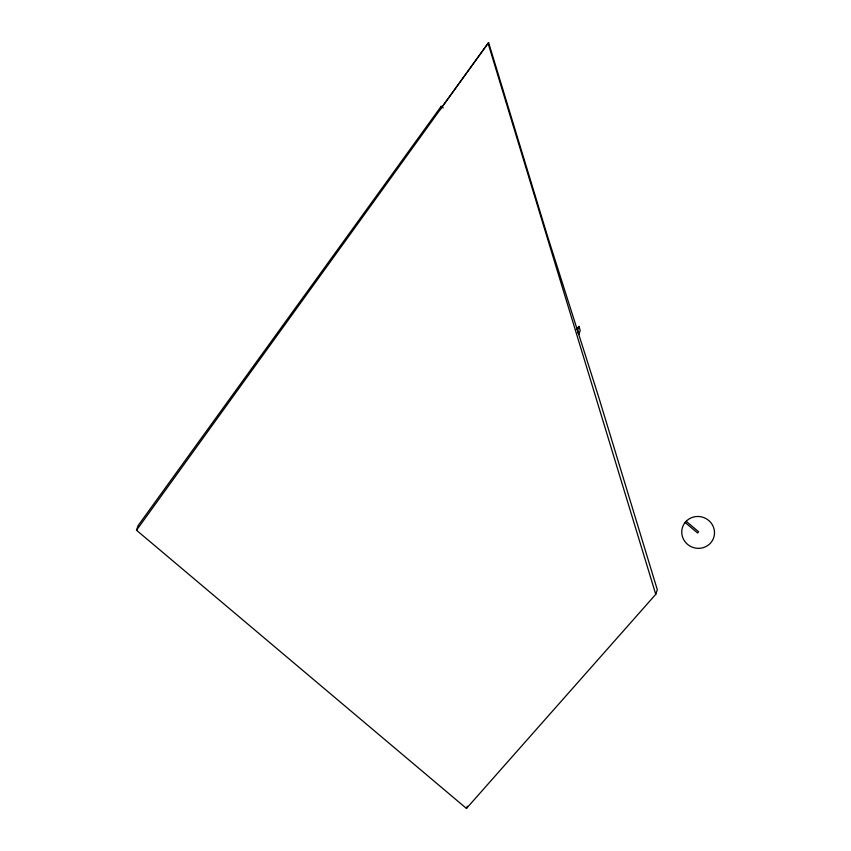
<?xml version="1.0" encoding="UTF-8"?>
<svg xmlns="http://www.w3.org/2000/svg" width="851" height="851" viewBox="0 0 851 851"><rect width="100%" height="100%" fill="white"/><g stroke="black" fill="none" stroke-linecap="round" stroke-linejoin="round"><path stroke-width="1.28" d="M441.212 106.29L440.041 109.726L488.602 42.55L547.555 236.301L598.37 396.045L657.312 589.754L655.759 594.328L466.465 808.45L136.511 530.247L138.064 525.673L441.212 106.29L443.211 107.981M136.511 530.247L488.602 42.55M578.329 333.081L577.531 330.603L578.818 334.581L580.212 330.486L578.957 326.412L577.563 330.624M466.465 808.45L467.242 806.163M576.34 329.39L578.957 326.412M686.204 521.301L698.66 531.811L697.607 533.003L685.14 522.503M488.208 43.688L655.759 594.328M685.629 521.865L684.353 523.514A16.435 15.882 18.8 0 0 695.937 548.161A16.435 15.882 18.8 0 0 713.776 527.992A16.435 15.882 18.8 0 0 687.119 520.397L685.629 521.865"/></g></svg>
